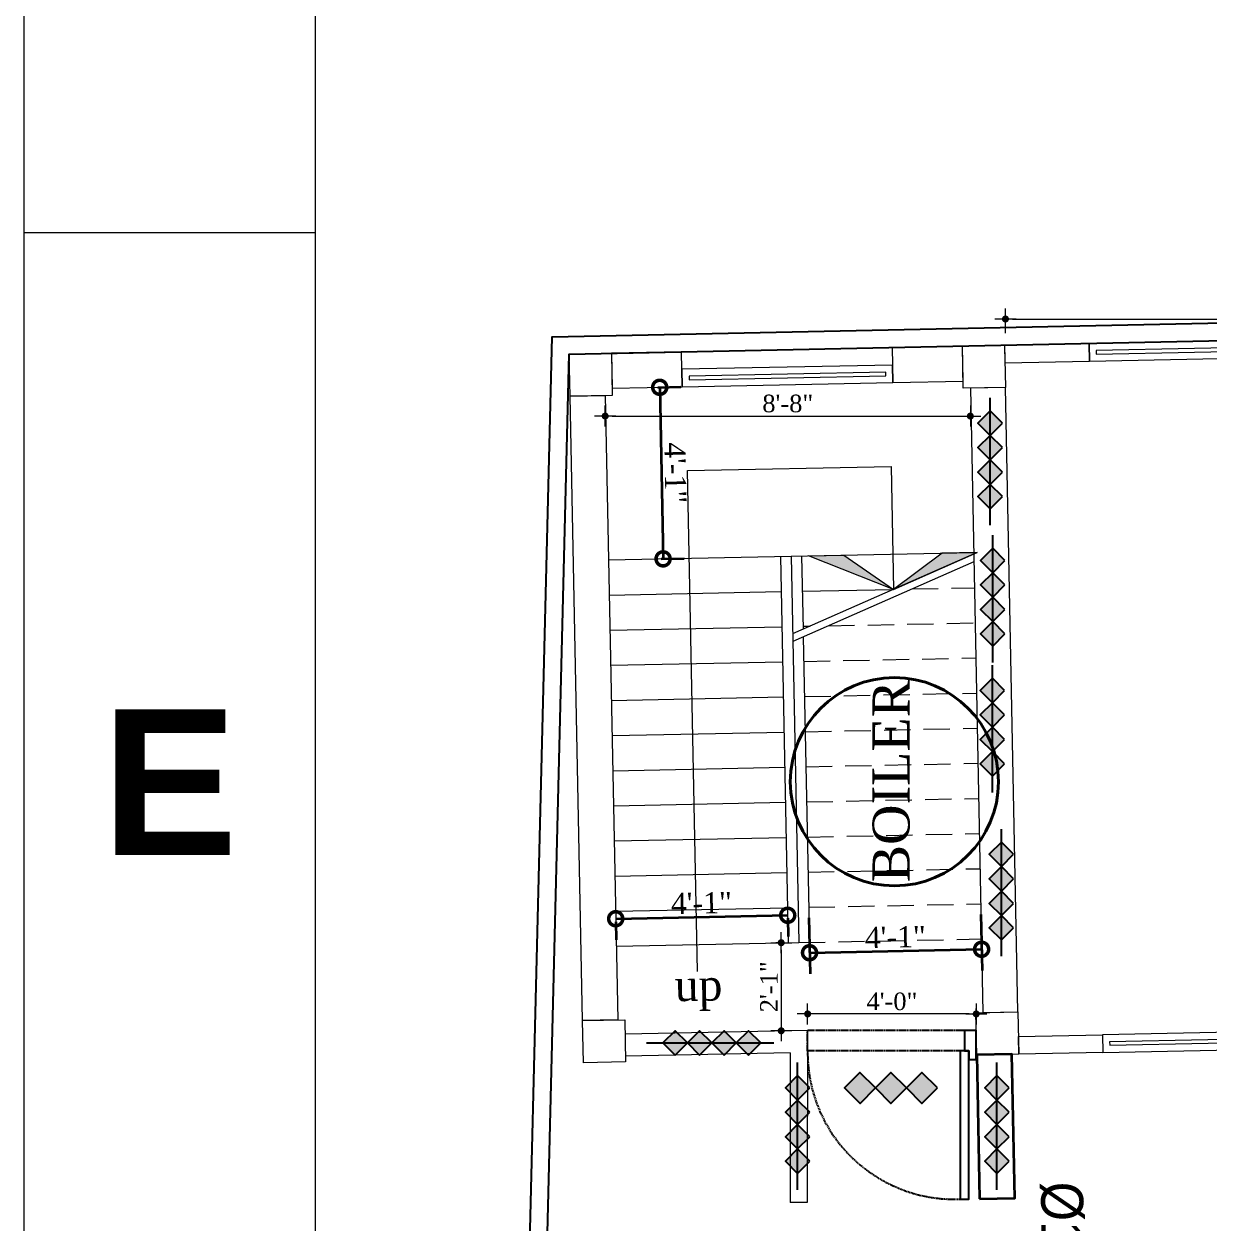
# Model space of a CAD drawing. Header units: inches. Extents: x -98933 to 1585249, y -3352739 to 192771.
# Drawn here: x 19148.3 to 19485.7, y 49230.8 to 49572.1 of the extents above; entities that cross this region are included whole.
import ezdxf

# ---------------------------------------------------------------- set-up
doc = ezdxf.new("R2010")
doc.units = ezdxf.units.IN
doc.header["$MEASUREMENT"] = 0
doc.header["$PDMODE"] = 35
doc.linetypes.add('DASH', pattern=[0.35, 0.25, -0.1])
doc.linetypes.add('DASHED2', pattern=[0.375, 0.25, -0.125])
doc.layers.get('0').update_dxf_attribs({"lineweight": 0})
doc.layers.get('Defpoints').update_dxf_attribs({"lineweight": 0})
for name, color, linetype, lineweight in [('A column', 106, 'Continuous', 40), ('A window', 150, 'Continuous', 0), ('COLUMN-2', 102, 'Continuous', 0), ('Inline', 7, 'Continuous', 0), ('Layer1', 134, 'Continuous', 0), ('New furniture', 42, 'Continuous', 9), ('New stair', 40, 'Continuous', 35), ('new stair full height', 6, 'Continuous', 0), ('New Wall', 7, 'Continuous', 5), ('New window', 132, 'Continuous', 35), ('Outline', 7, 'Continuous', 0), ('Scale', 7, 'Continuous', 0), ('Scale_Text', 7, 'Continuous', 0), ('Text', 7, 'Continuous', 0), ('Titelblk', 7, 'Continuous', 25), ('TITLE', 7, 'Continuous', 20), ('wall-line', 7, 'Continuous', 0)]:
    doc.layers.add(name, color=color, linetype=linetype, lineweight=lineweight)
for name, color, linetype in [('A site line', 7, 'Continuous'), ('BOUNDARY_WALLP1', 7, 'Continuous'), ('bp door', 40, 'Continuous'), ('fire rated wall', 7, 'Continuous')]:
    doc.layers.add(name, color=color, linetype=linetype)
doc.styles.add('ARCH', font='times.ttf')
doc.styles.add('REG', font='times.ttf')
doc.styles.get("Standard").update_dxf_attribs({"font": 'arialbd.ttf', "height": 24})
doc.styles.add('ZIA', font='ARIALN.TTF', dxfattribs={"width": 1.05, "height": 10})
doc.dimstyles.new('Dim-Pres', dxfattribs={"dimtxt": 5.5, "dimasz": 2, "dimexe": 1.5, "dimexo": 1.5, "dimgap": 1, "dimtad": 3, "dimdec": 0, "dimzin": 3, "dimdsep": 46, "dimlunit": 4, "dimtxsty": 'REG', "dimblk": 'point', "dimcen": 2, "dimclrd": 256, "dimclre": 256, "dimclrt": 7, "dimadec": 0, "dimazin": 0, "dimtfac": 0.75, "dimtdec": 0, "dimtmove": 1, "dimatfit": 3, "dimldrblk": 'point', "dimfxl": 0, "dimtolj": 1, "dimtzin": 0, "dimlwd": -1, "dimlwe": -1, "dimarcsym": 1})
doc.dimstyles.new('Sunnya', dxfattribs={"dimtxt": 6, "dimasz": 8, "dimexe": 6, "dimexo": 3, "dimgap": 1, "dimtad": 3, "dimdec": 0, "dimzin": 3, "dimdsep": 46, "dimlunit": 4, "dimtxsty": 'ARCH', "dimblk": 'DOTSMALL', "dimcen": -2, "dimclrd": 256, "dimclre": 256, "dimclrt": 7, "dimadec": 0, "dimazin": 0, "dimtfac": 0.75, "dimtdec": 0, "dimtmove": 1, "dimatfit": 3, "dimfxl": 0, "dimtolj": 1, "dimtzin": 0, "dimlwd": -1, "dimlwe": -1, "dimarcsym": 0})

# ---------------------------------------------------------------- blocks, each defined once
blk = doc.blocks.new('A$C410B7781')
at = {"layer": 'A window', "ltscale": 30}
blk.add_lwpolyline([(-51.04, 7.56), (-51.04, 2.56), (8.96, 2.56), (8.96, 7.56), (-51.04, 7.56)], dxfattribs=at)
blk.add_lwpolyline([(-49.04, 5.56), (-49.04, 4.56), (6.96, 4.56), (6.96, 5.56)], close=True, dxfattribs=at)
blk = doc.blocks.new('_DotSmall')
at = {"layer": 'wall-line', "color": 0, "const_width": 0.5}
blk.add_lwpolyline([(-0.0625, 0, 1), (0.0625, 0, 1)], format="xyb", close=True, dxfattribs=at)
blk = doc.blocks.new('*D417')
at = {"layer": 'Defpoints', "color": 0, "ltscale": 30, "transparency": 16777216}
for p in [(19316.74, 49319.56, -1.21), (19365.73, 49320.54, -1.21), (19365.77, 49318.38)]:
    blk.add_point(p, dxfattribs=at)
at = {"layer": 'New stair', "ltscale": 30, "transparency": 16777216}
for p, q in [((19316.78, 49317.4), (19365.77, 49318.38)), ((19316.8, 49316.56), (19316.9, 49311.4)), ((19365.79, 49317.54), (19365.89, 49312.38))]:
    blk.add_line(p, q, dxfattribs=at)
at = {"layer": 'New stair', "ltscale": 30, "transparency": 16777216, "xscale": 8, "yscale": 8, "zscale": 8}
for p, rotation in [((19316.78, 49317.4), 181.1488679749035), ((19365.77, 49318.38), 1.148867974903522)]:
    blk.add_blockref('_DotSmall', p, dxfattribs=dict(at, rotation=rotation))
at = {"layer": 'New stair', "color": 7, "ltscale": 30, "transparency": 16777216, "insert": (19341.19, 49321.89), "char_height": 6, "attachment_point": 5, "rotation": 1.1489, "style": 'ARCH'}
blk.add_mtext('\\A1;4\'-1"', dxfattribs=at)
blk = doc.blocks.new('*D418')
at = {"layer": 'Defpoints', "color": 0, "ltscale": 30, "transparency": 16777216}
for p in [(19371.73, 49320.66, -1.21), (19420.72, 49321.65), (19420.98, 49308.71)]:
    blk.add_point(p, dxfattribs=at)
at = {"layer": 'New stair', "ltscale": 30, "transparency": 16777216}
for p, q in [((19371.79, 49317.66), (19372.11, 49301.73)), ((19420.78, 49318.65), (19421.1, 49302.71)), ((19371.98, 49307.72), (19420.98, 49308.71))]:
    blk.add_line(p, q, dxfattribs=at)
at = {"layer": 'New stair', "ltscale": 30, "transparency": 16777216, "xscale": 8, "yscale": 8, "zscale": 8}
for p, rotation in [((19371.98, 49307.72), 181.1488679749035), ((19420.98, 49308.71), 1.148867974903522)]:
    blk.add_blockref('_DotSmall', p, dxfattribs=dict(at, rotation=rotation))
at = {"layer": 'New stair', "color": 7, "ltscale": 30, "transparency": 16777216, "insert": (19396.4, 49312.21), "char_height": 6, "attachment_point": 5, "rotation": 1.1489, "style": 'ARCH'}
blk.add_mtext('\\A1;4\'-1"', dxfattribs=at)
blk = doc.blocks.new('*D419')
at = {"layer": 'Defpoints', "color": 0, "ltscale": 30, "transparency": 16777216}
for p in [(19325.75, 49468.61, 12.11), (19326.73, 49419.78, -1.21), (19330.28, 49419.85)]:
    blk.add_point(p, dxfattribs=at)
at = {"layer": 'New stair', "ltscale": 30, "transparency": 16777216}
for p, q in [((19328.75, 49468.67), (19335.3, 49468.8)), ((19329.31, 49468.68), (19330.28, 49419.85)), ((19329.73, 49419.84), (19336.28, 49419.97))]:
    blk.add_line(p, q, dxfattribs=at)
at = {"layer": 'New stair', "ltscale": 30, "transparency": 16777216, "xscale": 8, "yscale": 8, "zscale": 8}
for p, rotation in [((19329.31, 49468.68), 91.14886797490352), ((19330.28, 49419.85), 271.1488679749035)]:
    blk.add_blockref('_DotSmall', p, dxfattribs=dict(at, rotation=rotation))
at = {"layer": 'New stair', "color": 7, "ltscale": 30, "transparency": 16777216, "insert": (19333.79, 49444.35), "char_height": 6, "attachment_point": 5, "rotation": 271.1489, "style": 'ARCH'}
blk.add_mtext('\\A1;4\'-1"', dxfattribs=at)
blk = doc.blocks.new('gdg')
at = {"layer": 'fire rated wall'}
h = blk.add_hatch(color=1, dxfattribs=at)
h.dxf.hatch_style = 1
h.paths.add_polyline_path([(9432288.4, -5613575.8), (9432298.7, -5613586.1), (9432309, -5613575.8)])
h.paths.add_polyline_path([(9432309, -5613575.8), (9432298.7, -5613565.5), (9432288.4, -5613575.8)])
h.paths.add_polyline_path([(9432309, -5613575.8), (9432329.7, -5613575.8), (9432319.3, -5613565.5)])
h.paths.add_polyline_path([(9432309, -5613575.8), (9432319.3, -5613586.1), (9432329.7, -5613575.8)])
h = blk.add_hatch(color=1, dxfattribs=at)
h.dxf.hatch_style = 1
h.paths.add_polyline_path([(9432329.7, -5613575.8), (9432340, -5613586.1), (9432350.3, -5613575.8)])
h.paths.add_polyline_path([(9432350.3, -5613575.8), (9432340, -5613565.5), (9432329.7, -5613575.8)])
h.paths.add_polyline_path([(9432350.3, -5613575.8), (9432371, -5613575.8), (9432360.7, -5613565.5)])
h.paths.add_polyline_path([(9432350.3, -5613575.8), (9432360.7, -5613586.1), (9432371, -5613575.8)])
at = {"layer": 'fire rated wall', "color": 1, "elevation": 0}
for points in [[(9432298.7, -5613586.1), (9432309, -5613575.8), (9432298.7, -5613565.5), (9432288.4, -5613575.8)], [(9432319.3, -5613586.1), (9432329.7, -5613575.8), (9432319.3, -5613565.5), (9432309, -5613575.8)], [(9432340, -5613586.1), (9432350.3, -5613575.8), (9432340, -5613565.5), (9432329.7, -5613575.8)], [(9432360.7, -5613586.1), (9432371, -5613575.8), (9432360.7, -5613565.5), (9432350.3, -5613575.8)]]:
    blk.add_lwpolyline(points, close=True, dxfattribs=at)
blk.add_lwpolyline([(9432274.6, -5613575.8), (9432382, -5613575.8)], dxfattribs=at)
blk = doc.blocks.new('FD-1')
at = {"ltscale": 100000}
h = blk.add_hatch(color=1, dxfattribs=at)
h.paths.add_polyline_path([(3873.9, -11549.16), (3870.55, -11545.81), (3867.21, -11549.15), (3867.22, -11549.16), (3867.21, -11549.18), (3870.55, -11552.52)])
h.paths.add_polyline_path([(3863.86, -11545.81), (3860.51, -11549.17), (3863.86, -11552.52), (3867.21, -11549.18), (3867.19, -11549.17), (3867.21, -11549.15)])
h = blk.add_hatch(color=1, dxfattribs=at)
h.paths.add_polyline_path([(3880.59, -11549.16), (3877.23, -11545.81), (3873.89, -11549.15), (3873.9, -11549.16), (3873.89, -11549.18), (3877.24, -11552.52)])
h.paths.add_polyline_path([(3870.55, -11545.81), (3867.19, -11549.17), (3870.55, -11552.52), (3873.89, -11549.18), (3873.88, -11549.17), (3873.89, -11549.15)])
at = {"layer": 'bp door', "color": 1, "linetype": 'DASH'}
for p, q in [((3854.63, -11557.2), (3888.54, -11557.2)), ((3888.54, -11557.2), (3888.54, -11561.56)), ((3854.63, -11561.56), (3888.54, -11561.56))]:
    blk.add_line(p, q, dxfattribs=at)
at = {"layer": 'bp door', "color": 1}
for points in [[(3855.56, -11525.15), (3853.69, -11525.15), (3853.69, -11557.2), (3855.56, -11557.2)], [(3860.51, -11549.17), (3863.86, -11552.52), (3867.22, -11549.16), (3863.86, -11545.81)], [(3867.19, -11549.17), (3870.55, -11552.52), (3873.9, -11549.16), (3870.55, -11545.81)], [(3873.88, -11549.17), (3877.24, -11552.52), (3880.59, -11549.16), (3877.23, -11545.81)], [(3854.63, -11557.2), (3853.69, -11557.2), (3853.69, -11555.32), (3852.13, -11555.32), (3852.13, -11561.56), (3854.63, -11561.56)]]:
    blk.add_lwpolyline(points, close=True, dxfattribs=at)
at = {"layer": 'bp door', "color": 1, "linetype": 'DASH'}
blk.add_arc((3856.85, -11556.82), 31.7, 359.3284, 92.3206, dxfattribs=at)
blk = doc.blocks.new('dot')
at = {"color": 4}
for p, q in [((-1.5, 0), (1.5, 0)), ((0, 1.5), (0, -1.5))]:
    blk.add_line(p, q, dxfattribs=at)
at = {"color": 6, "const_width": 0.5}
blk.add_lwpolyline([(-0.25, 0, 1), (0.25, 0, 1)], format="xyb", close=True, dxfattribs=at)
blk = doc.blocks.new('point')
blk.add_blockref('dot', (0, 0))
blk = doc.blocks.new('*D427')
at = {"layer": 'Defpoints', "color": 0, "ltscale": 30, "transparency": 16777216}
for p in [(19366.93, 49310.57, -12.82), (19363.91, 49285.5), (19367.43, 49285.5, -12.82)]:
    blk.add_point(p, dxfattribs=at)
at = {"layer": 'Layer1', "ltscale": 30, "transparency": 16777216}
for p, q in [((19364.24, 49310.57), (19362.41, 49310.57)), ((19363.91, 49308.57), (19363.91, 49287.5)), ((19364.41, 49285.5), (19362.41, 49285.5))]:
    blk.add_line(p, q, dxfattribs=at)
at = {"layer": 'Layer1', "ltscale": 30, "transparency": 16777216, "xscale": 2, "yscale": 2, "zscale": 2}
for p, rotation in [((19363.91, 49310.57), 90), ((19363.91, 49285.5), 270)]:
    blk.add_blockref('point', p, dxfattribs=dict(at, rotation=rotation))
at = {"layer": 'Layer1', "color": 7, "ltscale": 30, "transparency": 16777216, "insert": (19360.41, 49298.03), "char_height": 5, "attachment_point": 5, "rotation": 90, "style": 'REG'}
blk.add_mtext('\\A1;2\'-1"', dxfattribs=at)
blk = doc.blocks.new('*D379')
at = {"layer": 'Defpoints', "color": 0, "ltscale": 30, "transparency": 16777216}
for p in [(19371.44, 49290.3), (19371.44, 49285.58, -12.82), (19419.44, 49285.58, -12.82)]:
    blk.add_point(p, dxfattribs=at)
at = {"layer": 'Layer1', "ltscale": 30, "transparency": 16777216}
for p, q in [((19371.44, 49289.4), (19371.44, 49291.8)), ((19419.44, 49289.4), (19419.44, 49291.8)), ((19417.44, 49290.3), (19373.44, 49290.3))]:
    blk.add_line(p, q, dxfattribs=at)
at = {"layer": 'Layer1', "ltscale": 30, "transparency": 16777216, "xscale": 2, "yscale": 2, "zscale": 2, "rotation": 180}
blk.add_blockref('point', (19371.44, 49290.3), dxfattribs=at)
at = {"layer": 'Layer1', "ltscale": 30, "transparency": 16777216, "xscale": 2, "yscale": 2, "zscale": 2}
blk.add_blockref('point', (19419.44, 49290.3), dxfattribs=at)
at = {"layer": 'Layer1', "color": 7, "ltscale": 30, "transparency": 16777216, "insert": (19395.44, 49293.84), "char_height": 5, "attachment_point": 5, "style": 'REG'}
blk.add_mtext('\\A1;4\'-0"', dxfattribs=at)
blk = doc.blocks.new('*D437')
at = {"layer": 'Defpoints', "color": 0, "ltscale": 30, "transparency": 16777216}
for p in [(19313.79, 49466.35, -12.82), (19417.77, 49468.44, -11.61), (19417.77, 49460.49)]:
    blk.add_point(p, dxfattribs=at)
at = {"layer": 'Layer1', "ltscale": 30, "transparency": 16777216}
for p, q in [((19417.77, 49462.46), (19417.77, 49458.99)), ((19313.79, 49461.73), (19313.79, 49458.99)), ((19315.79, 49460.49), (19415.77, 49460.49))]:
    blk.add_line(p, q, dxfattribs=at)
at = {"layer": 'Layer1', "ltscale": 30, "transparency": 16777216, "xscale": 2, "yscale": 2, "zscale": 2, "rotation": 180}
blk.add_blockref('point', (19313.79, 49460.49), dxfattribs=at)
at = {"layer": 'Layer1', "ltscale": 30, "transparency": 16777216, "xscale": 2, "yscale": 2, "zscale": 2}
blk.add_blockref('point', (19417.77, 49460.49), dxfattribs=at)
at = {"layer": 'Layer1', "color": 7, "ltscale": 30, "transparency": 16777216, "insert": (19365.78, 49464.04), "char_height": 5, "attachment_point": 5, "style": 'REG'}
blk.add_mtext('\\A1;8\'-8"', dxfattribs=at)
blk = doc.blocks.new('*D438')
at = {"layer": 'Defpoints', "color": 0, "ltscale": 30, "transparency": 16777216}
for p in [(21115.09, 49494.16, -11.61), (21115.09, 49488.12), (19427.77, 49468.67, 0.5)]:
    blk.add_point(p, dxfattribs=at)
at = {"layer": 'Layer1', "ltscale": 30, "transparency": 16777216}
for p, q in [((19427.77, 49484.12), (19427.77, 49489.62)), ((19429.77, 49488.12), (21113.09, 49488.12)), ((20271.43, 49488.12), (20265.95, 49473.72)), ((21115.09, 49489.62), (21115.09, 49486.62)), ((20265.95, 49473.72), (20243.74, 49473.72))]:
    blk.add_line(p, q, dxfattribs=at)
at = {"layer": 'Layer1', "ltscale": 30, "transparency": 16777216, "xscale": 2, "yscale": 2, "zscale": 2, "rotation": 180}
blk.add_blockref('point', (19427.77, 49488.12), dxfattribs=at)
at = {"layer": 'Layer1', "ltscale": 30, "transparency": 16777216, "xscale": 2, "yscale": 2, "zscale": 2}
blk.add_blockref('point', (21115.09, 49488.12), dxfattribs=at)
at = {"layer": 'Layer1', "color": 7, "ltscale": 30, "transparency": 16777216, "insert": (20254.84, 49477.27), "char_height": 5, "attachment_point": 5, "style": 'REG'}
blk.add_mtext('\\A1;140\'-7"', dxfattribs=at)
blk = doc.blocks.new('PAGE')
at = {"layer": 'Inline', "color": 252, "lineweight": 15}
blk.add_lwpolyline([(178051640.629, 22656441.108), (178051640.629, 22657235.787), (178050505.364, 22657235.787), (178050505.364, 22656441.108)], close=True, dxfattribs=at)
at = {"layer": 'Outline', "color": 252, "lineweight": 15}
blk.add_lwpolyline([(178050483.418, 22657252.657), (178050483.418, 22656424.238)], dxfattribs=at)
at = {"layer": 'Scale', "color": 252, "lineweight": 9}
blk.add_line((178050483.418, 22656921.229), (178050505.364, 22656921.229), dxfattribs=at)
at = {"layer": 'Scale_Text', "color": 252, "lineweight": 13, "insert": (178050494.391, 22656879.838), "char_height": 10.973, "width": 8.36026, "attachment_point": 5}
blk.add_mtext('E', dxfattribs=at)
blk = doc.blocks.new('Title')
at = {"layer": 'Titelblk', "color": 3, "linetype": 'Continuous', "lineweight": 0, "xscale": 3.014611567961765, "yscale": 3.014611567959946, "zscale": 3.014611567966516}
blk.add_blockref('PAGE', (-536855255.83, -68388223.96), dxfattribs=at)

msp = doc.modelspace()

# ---------------------------------------------------------------- hatches: boundary and pattern name
at = {"layer": 'new stair full height', "ltscale": 30}
h = msp.add_hatch(color=7, dxfattribs=at)
h.dxf.hatch_style = 1
h.paths.add_polyline_path([(19419.71, 49421.65), (19414.71, 49421.55), (19409.72, 49421.45), (19395.92, 49411.17)])
h.paths.add_polyline_path([(19395.92, 49411.17), (19381.72, 49420.88), (19371.72, 49420.68)])

# ---------------------------------------------------------------- linework, layer by layer
at = {"layer": 'A column', "color": 7, "ltscale": 30}
msp.add_circle((19396.14, 49356.41, -11.6), 29.64, dxfattribs=at)
at = {"layer": 'A site line', "color": 7, "ltscale": 30, "elevation": -11.61}
for points in [[(19271.7, 48389.62), (19298.67, 49483.05), (21799.15, 49535.11), (21790.31, 49177.99)], [(19291.78, 49000.85), (19303.55, 49478.15), (21794.02, 49530), (21785.31, 49178.11)]]:
    msp.add_lwpolyline(points, dxfattribs=at)
at = {"layer": 'COLUMN-2', "color": 7, "ltscale": 20000}
for points, elevation in [([(19415.53, 49480.42), (19427.53, 49480.66), (19427.77, 49468.67), (19415.77, 49468.42), (19415.53, 49480.42)], 0.5), ([(19303.55, 49478.15), (19315.55, 49478.39), (19315.79, 49466.39), (19303.79, 49466.15), (19303.55, 49478.15)], -11.61), ([(19307.36, 49288.39), (19319.36, 49288.63), (19319.6, 49276.63), (19307.6, 49276.39), (19307.36, 49288.39)], -12.82), ([(19419.34, 49290.63), (19431.33, 49290.87), (19431.58, 49278.88), (19419.58, 49278.64), (19419.34, 49290.63)], -12.82)]:
    msp.add_lwpolyline(points, dxfattribs=dict(at, elevation=elevation))
at = {"layer": 'Layer1', "ltscale": 30}
msp.add_line((19371.44, 49279.34, -12.82), (19371.43, 49279.34, -12.82), dxfattribs=at)
at = {"layer": 'New furniture', "color": 7, "ltscale": 30}
msp.add_line((19335.55, 49478.82, 0.5), (19395.54, 49480.02, 0.5), dxfattribs=at)
at = {"layer": 'New stair', "color": 7, "ltscale": 30, "elevation": -12.82}
msp.add_lwpolyline([(19420.4, 49237.64), (19430.4, 49237.84), (19429.58, 49278.84), (19419.58, 49278.64)], close=True, dxfattribs=at)
at = {"layer": 'new stair full height', "color": 7, "ltscale": 30}
for p, q in [((19419.71, 49421.65, -12.82), (19367.16, 49398.51, -12.82)), ((19418.76, 49419.04, -12.82), (19367.21, 49396.34, -12.82)), ((19371.44, 49285.58, -12.82), (19319.44, 49284.54, -12.82)), ((19371.44, 49285.58, -12.82), (19371.34, 49236.66, -12.82)), ((19366.44, 49279.24, -12.82), (19319.56, 49278.3, -12.82)), ((19366.44, 49279.24, -12.82), (19366.44, 49236.66, -12.82)), ((19371.34, 49236.66, -12.82), (19366.44, 49236.66, -12.82))]:
    msp.add_line(p, q, dxfattribs=at)
at = {"layer": 'new stair full height', "color": 7, "ltscale": 30, "elevation": -12.82}
for points in [[(19340.09, 49302.34), (19337.23, 49445), (19395.21, 49446.16), (19395.92, 49411.17), (19419.71, 49421.65), (19414.71, 49421.55), (19409.72, 49421.45), (19395.92, 49411.17), (19371.72, 49420.68), (19381.72, 49420.88), (19395.92, 49411.17)], [(19314.73, 49419.54), (19418.71, 49421.63)], [(19363.72, 49420.52), (19365.93, 49310.55)], [(19366.72, 49420.58), (19368.93, 49310.61)], [(19369.72, 49420.64), (19370.14, 49399.82)], [(19369.92, 49410.65), (19395.92, 49411.17)], [(19314.93, 49409.54), (19363.92, 49410.53)], [(19315.13, 49399.55), (19364.12, 49400.53)], [(19370.12, 49400.65), (19372.12, 49400.69)], [(19370.18, 49397.65), (19371.93, 49310.67)], [(19315.33, 49389.55), (19364.32, 49390.53)], [(19315.53, 49379.55), (19364.52, 49380.53)], [(19315.73, 49369.55), (19364.72, 49370.53)], [(19315.93, 49359.55), (19364.92, 49360.54)], [(19316.13, 49349.56), (19365.13, 49350.54)], [(19316.34, 49339.56), (19365.33, 49340.54)], [(19316.54, 49329.56), (19365.53, 49330.54)], [(19316.74, 49319.56), (19365.73, 49320.54)], [(19316.94, 49309.56), (19368.93, 49310.61)]]:
    msp.add_lwpolyline(points, dxfattribs=at)
at = {"layer": 'new stair full height', "color": 7, "linetype": 'DASHED2', "ltscale": 30, "elevation": -12.82}
for points in [[(19401.12, 49411.27), (19418.91, 49411.63)], [(19377.32, 49400.79), (19419.11, 49401.63)], [(19370.32, 49390.65), (19419.31, 49391.63)], [(19370.52, 49380.65), (19419.51, 49381.63)], [(19370.72, 49370.65), (19419.71, 49371.64)], [(19370.92, 49360.66), (19419.91, 49361.64)], [(19371.12, 49350.66), (19420.11, 49351.64)], [(19371.32, 49340.66), (19420.31, 49341.64)], [(19371.52, 49330.66), (19420.52, 49331.64)], [(19371.73, 49320.66), (19420.72, 49321.65)], [(19368.93, 49310.61), (19420.92, 49311.65)]]:
    msp.add_lwpolyline(points, dxfattribs=at)
at = {"layer": 'New Wall', "color": 7, "ltscale": 30}
for points, elevation in [([(19395.74, 49470.02), (19415.73, 49470.42), (19415.53, 49480.42), (19395.54, 49480.02)], 0.5), ([(19315.75, 49468.39), (19335.75, 49468.82), (19335.55, 49478.82), (19315.55, 49478.39)], 0.5), ([(19303.79, 49466.15), (19313.79, 49466.35), (19317.36, 49288.59), (19307.36, 49288.39)], -12.82), ([(19431.48, 49283.87), (19455.4, 49284.35), (19455.5, 49279.36), (19431.58, 49278.88)], -1.62)]:
    msp.add_lwpolyline(points, close=True, dxfattribs=dict(at, elevation=elevation))
at = {"layer": 'New Wall', "color": 7, "ltscale": 30, "elevation": -11.61}
for points in [[(19451.57, 49481.12), (19427.53, 49480.64), (19427.63, 49475.64), (19451.67, 49476.12), (19451.57, 49481.12)], [(19417.77, 49468.46), (19421.34, 49290.67), (19431.33, 49290.87), (19427.77, 49468.67), (19417.77, 49468.46)]]:
    msp.add_lwpolyline(points, dxfattribs=at)

# ---------------------------------------------------------------- block references
at = {"layer": 'fire rated wall', "xscale": 0.337233673868468, "yscale": 0.337233673868468, "zscale": 0.3372336738626473, "rotation": 90}
for p in [(-1873663.38, -3131451.17), (-1873662.65, -3131490.24), (-1873662.76, -3131527.24), (-1873660.19, -3131573.91), (-1873718.2, -3131640.35), (-1873661.45, -3131640.35)]:
    msp.add_blockref('gdg', p, dxfattribs=at)
at = {"layer": 'fire rated wall', "xscale": 0.3372336738611921, "yscale": 0.337233673868468, "zscale": 0.3372336738626473}
msp.add_blockref('gdg', (-3161555.02, 1942368.83), dxfattribs=at)
at = {"layer": 'Layer1', "xscale": 1.318198337256035, "yscale": 1.318198337248759, "zscale": 1.318198337254987, "rotation": 180}
msp.add_blockref('FD-1', (24497.31, 34045.15, -12.82), dxfattribs=at)
at = {"layer": 'New window', "color": 7, "ltscale": 30, "rotation": 1.148867974903527}
for p in [(19502.75, 49474.58, -11.61), (19386.83, 49467.28, 0.5), (19506.58, 49277.82, -12.82)]:
    msp.add_blockref('A$C410B7781', p, dxfattribs=at)
at = {"layer": 'TITLE', "xscale": 1.253909077960998, "yscale": 1.253909077960998, "zscale": 1.253909067584736}
msp.add_blockref('Title', (147308.88, 157859.4), dxfattribs=at)

# ---------------------------------------------------------------- texts
at = {"layer": 'BOUNDARY_WALLP1', "color": 7, "lineweight": -3, "ltscale": 30, "insert": (19389.9, 49327.76, -12.82), "char_height": 10.56, "width": 83.1802, "attachment_point": 1, "rotation": 90, "style": 'ARCH'}
msp.add_mtext('BOILER', dxfattribs=at)
at = {"layer": 'Text', "color": 7, "insert": (19333.48, 49302.9, 0.5), "char_height": 9, "width": 144.1553, "attachment_point": 1, "rotation": 1.1489, "style": 'ARCH'}
msp.add_mtext('up', dxfattribs=at)
at = {"layer": 'Text', "color": 7, "lineweight": -3, "ltscale": 10, "insert": (19449.91, 49242.53), "char_height": 11.969, "width": 46.1706, "attachment_point": 1, "rotation": 270, "style": 'ZIA'}
msp.add_mtext('%%C150', dxfattribs=at)

# ---------------------------------------------------------------- dimensions: what is measured, and where the dimension line sits
at = {"layer": 'Layer1', "ltscale": 30}
dim = msp.add_linear_dim(base=(21115.09, 49488.12), p1=(19427.77, 49468.67, 0.5), p2=(21115.09, 49494.16, -11.61), dimstyle='Dim-Pres', override={"dimtxt": 5, "dimfxl": 4, "dimfxlon": 1}, dxfattribs=at)
dim.commit()
dim.dimension.update_dxf_attribs({"geometry": '*D438', "text_midpoint": (20264.95, 49473.72), "dimtype": 160})
for base, p1, p2, picture, middle in [((19417.77, 49460.49), (19313.79, 49466.35, -12.82), (19417.77, 49468.44, -11.61), '*D437', (19365.78, 49464.04)), ((19371.44, 49290.3), (19419.44, 49285.58, -12.82), (19371.44, 49285.58, -12.82), '*D379', (19395.44, 49293.84))]:
    dim = msp.add_linear_dim(base=base, p1=p1, p2=p2, dimstyle='Dim-Pres', override={"dimtxt": 5, "dimfxl": 4, "dimfxlon": 1}, dxfattribs=at)
    dim.commit()
    dim.dimension.update_dxf_attribs({"geometry": picture, "text_midpoint": middle})
dim = msp.add_linear_dim(base=(19363.91, 49285.5), p1=(19366.93, 49310.57, -12.82), p2=(19367.43, 49285.5, -12.82), angle=90, dimstyle='Dim-Pres', override={"dimtxt": 5, "dimfxl": 4, "dimfxlon": 1}, dxfattribs=at)
dim.commit()
dim.dimension.update_dxf_attribs({"geometry": '*D427', "text_midpoint": (19360.41, 49298.03)})
at = {"layer": 'New stair', "color": 7, "ltscale": 30}
for base, p1, p2, angle, picture, middle in [((19330.28, 49419.85, -11.61), (19325.75, 49468.61, 0.5), (19326.73, 49419.78, -12.82), 91.1489, '*D419', (19333.79, 49444.35, -11.61)), ((19365.77, 49318.38, -11.61), (19316.74, 49319.56, -12.82), (19365.73, 49320.54, -12.82), 1.1489, '*D417', (19341.19, 49321.89, -11.61)), ((19420.98, 49308.71, -11.61), (19371.73, 49320.66, -12.82), (19420.72, 49321.65, -11.61), 1.1489, '*D418', (19396.4, 49312.21, -11.61))]:
    dim = msp.add_linear_dim(base=base, p1=p1, p2=p2, angle=angle, dimstyle='Sunnya', dxfattribs=at)
    dim.commit()
    dim.dimension.update_dxf_attribs({"geometry": picture, "text_midpoint": middle})

doc.saveas('drawing.dxf')
